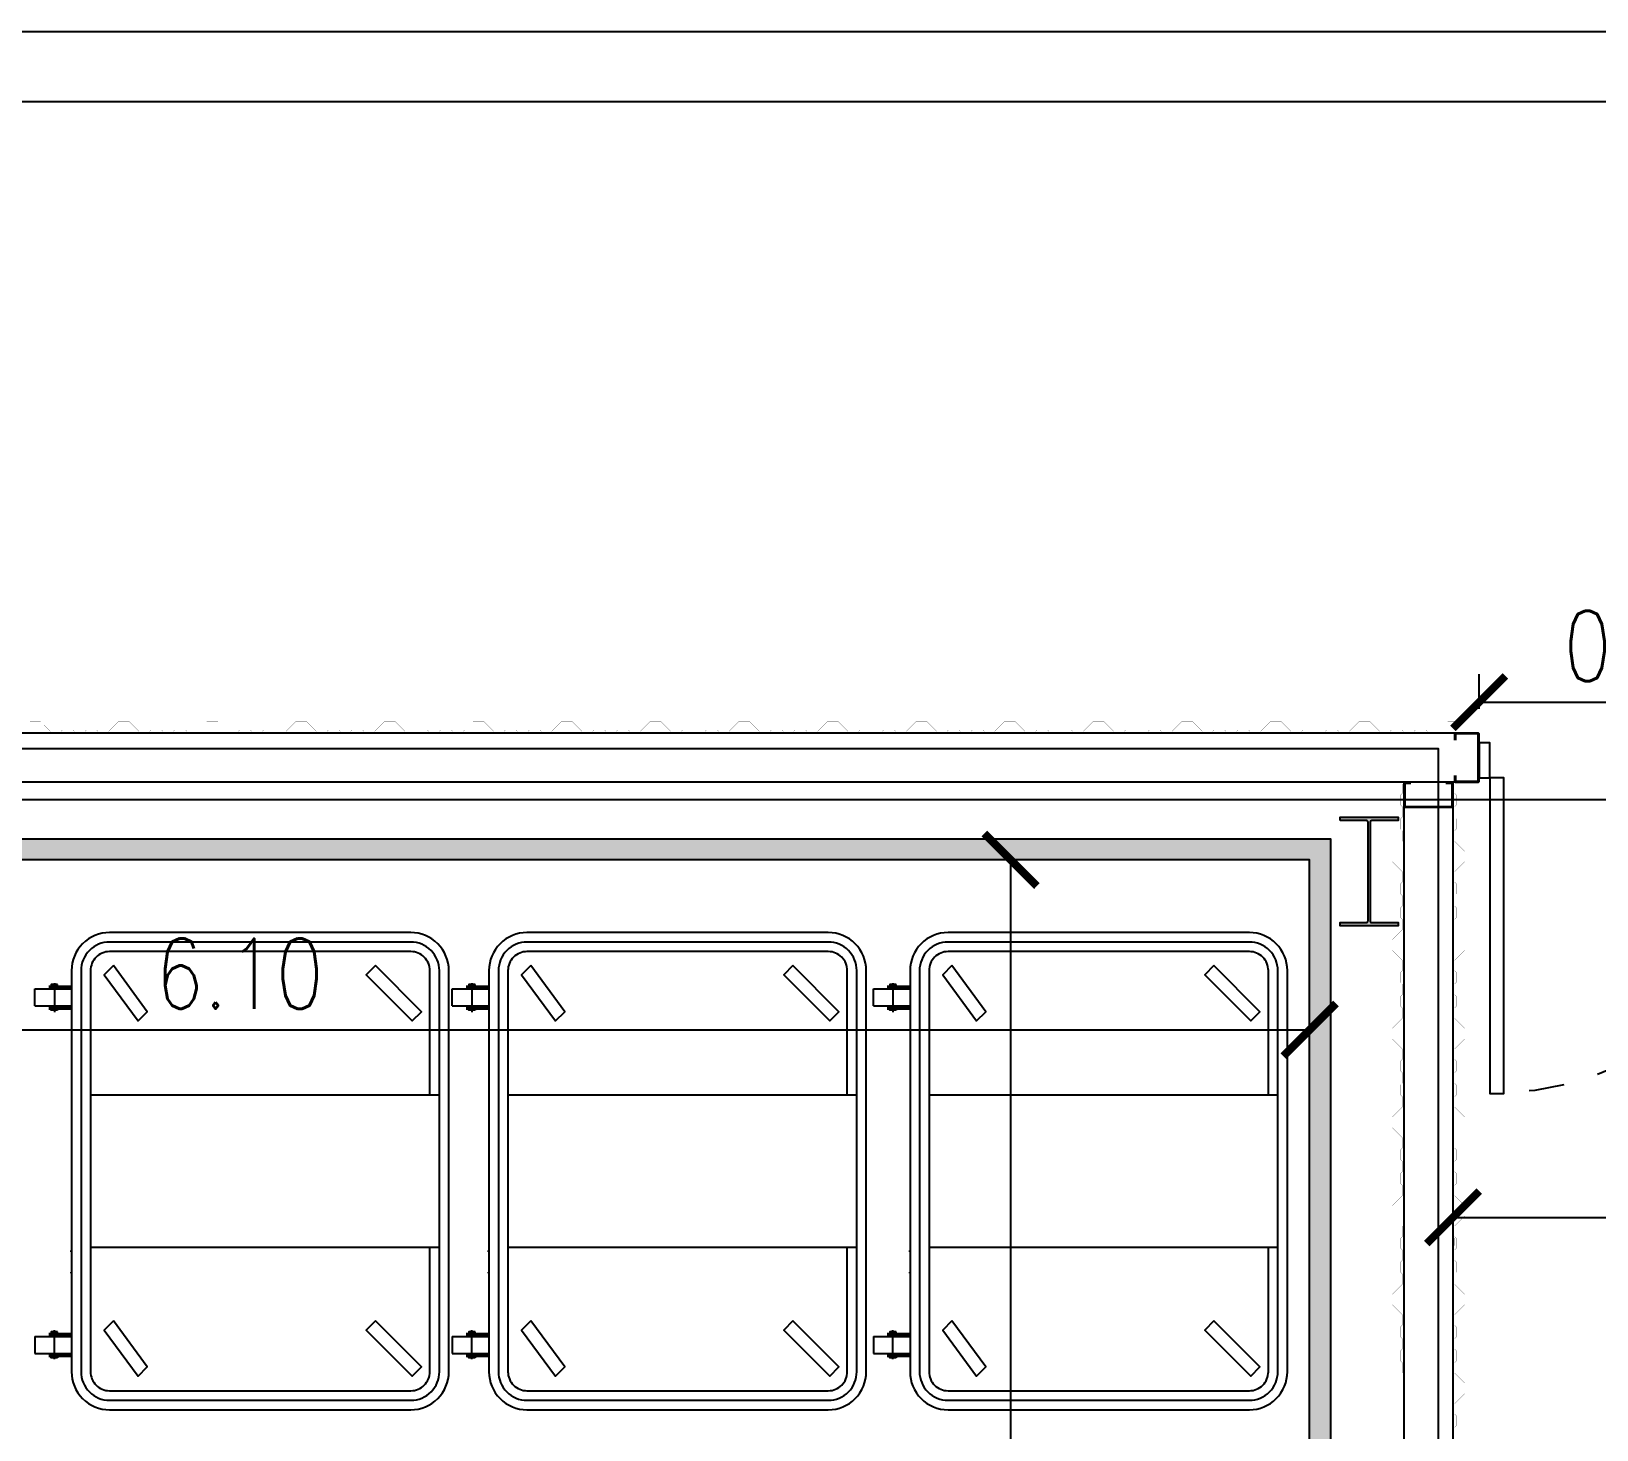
# Model space of a CAD drawing. Header units: millimetres. Extents: x -129 to 3172, y -143 to 919.
# Drawn here: x -30.337 to -25.873, y 39.792 to 43.778 of the extents above; entities that cross this region are included whole.
import ezdxf

# ---------------------------------------------------------------- set-up
doc = ezdxf.new("R2010")
doc.units = ezdxf.units.MM
doc.header["$LTSCALE"] = 0.1
doc.linetypes.add('DASHED2', pattern=[0.375, 0.25, -0.125])
doc.linetypes.add('HIDDEN', pattern=[9.525, 6.35, -3.175])
for name, color, linetype in [('A-CAMARA', 160, 'Continuous'), ('A-CHAPA TRAPEZOIDAL', 3, 'Continuous'), ('A-VISTAS', 251, 'Continuous'), ('C-METALICA', 8, 'Continuous'), ('E-GENERAL', 8, 'Continuous'), ('H-HATCH PANEL  6', 150, 'Continuous'), ('MET-COLUMNA METALICA', 3, 'Continuous'), ('MET-CORREAS DE CV', 1, 'Continuous'), ('MET-LANA VIDRIO', 8, 'Continuous'), ('RLV-CORDONES', 2, 'Continuous'), ('zA-COTAS', 1, 'Continuous')]:
    doc.layers.add(name, color=color, linetype=linetype)
doc.styles.add('ROMANS', font='ROMANS.SHX', dxfattribs={"width": 0.8, "height": 0.2})
doc.linetypes.add('REFERENCIAL CORTE TRANSVERSAL WM$0$BATTING', pattern='A,0.00254,-2.54,[134,ltypeshp.shx,S=2.54,R=0,X=-2.54,Y=0],-5.08,[134,ltypeshp.shx,S=2.54,R=180,X=2.54,Y=0],-2.54', length=10.16254)
doc.dimstyles.new('COTA 1-125', dxfattribs={"dimtxt": 0.2, "dimasz": 0.15, "dimexe": 0.08, "dimexo": 0.08, "dimgap": 0.06, "dimtad": 1, "dimzin": 0, "dimdsep": 46, "dimtxsty": 'ROMANS', "dimblk": 'ARCHTICK', "dimcen": 0, "dimclrd": 256, "dimclre": 8, "dimclrt": 3, "dimadec": 0, "dimazin": 0, "dimtfac": 1, "dimtofl": 0, "dimtmove": 0, "dimatfit": 3, "dimldrblk": 'ARCHTICK', "dimfxl": 1, "dimtolj": 1, "dimtzin": 0, "dimlwd": -1, "dimlwe": -1, "dimarcsym": 0})

# ---------------------------------------------------------------- blocks, each defined once
blk = doc.blocks.new('CMETP')
at = {"layer": 'MET-COLUMNA METALICA'}
blk.add_hatch(color=256, dxfattribs=at).paths.add_polyline_path([(-0.0825, 0), (-0.0825, 0.0097), (-0.0073, 0.0097, 0.414214), (-0.0029, 0.0141), (-0.0029, 0.2958, 0.414214), (-0.0073, 0.3002), (-0.0825, 0.3002), (-0.0825, 0.31), (0.0825, 0.31), (0.0825, 0.3002), (0.0073, 0.3002, 0.414214), (0.0029, 0.2958), (0.0029, 0.0141, 0.414214), (0.0073, 0.0097), (0.0825, 0.0097), (0.0825, 0)])
blk.add_lwpolyline([(0.0825, 0.3002), (0.0825, 0.31), (-0.0825, 0.31), (-0.0825, 0.3002), (-0.0073, 0.3002, -0.414214), (-0.0029, 0.2958), (-0.0029, 0.0141, -0.414214), (-0.0073, 0.0097), (-0.0825, 0.0097), (-0.0825, 0), (0.0825, 0), (0.0825, 0.0097), (0.0073, 0.0097, -0.414214), (0.0029, 0.0141), (0.0029, 0.2958, -0.414214), (0.0073, 0.3002)], format="xyb", close=True, dxfattribs=at)
blk = doc.blocks.new('A$C26E2783D')
at = {"layer": 'E-GENERAL'}
for p, q in [((-0.4643, 0.691), (-0.5126, 0.691)), ((-0.5126, 0.691), (-0.5126, 0.5864)), ((-0.4643, 0.691), (-0.4643, 0.5864)), ((0.4778, 0.691), (0.4778, 0.5864)), ((0.4778, 0.691), (0.5262, 0.691)), ((0.5262, 0.691), (0.5262, 0.5864)), ((-0.5293, 0.6352), (-0.4464, 0.6352)), ((-0.5207, 0.6513), (-0.5207, 0.5864)), ((-0.5175, 0.6513), (-0.5175, 0.5864)), ((-0.4562, 0.6352), (-0.4643, 0.6352)), ((-0.4594, 0.6513), (-0.4594, 0.5864)), ((-0.4562, 0.6513), (-0.4562, 0.5864)), ((0.5429, 0.6352), (0.4599, 0.6352)), ((0.4698, 0.6513), (0.4698, 0.5864)), ((0.4698, 0.6352), (0.4778, 0.6352)), ((0.473, 0.6513), (0.473, 0.5864)), ((0.531, 0.6513), (0.531, 0.5864)), ((0.5343, 0.6513), (0.5343, 0.5864)), ((-0.5207, 0.5873), (-0.5175, 0.5873)), ((-0.4594, 0.5873), (-0.4562, 0.5873)), ((0.2365, 0.5873), (0.2332, 0.5873)), ((0.2977, 0.5873), (0.2945, 0.5873)), ((0.473, 0.5873), (0.4698, 0.5873)), ((0.5343, 0.5873), (0.531, 0.5873)), ((-0.21, 0.5322), (0.2235, 0.5322))]:
    blk.add_line(p, q, dxfattribs=at)
for points in [[(-0.5252, 0.6261), (-0.5252, 0.6442), (-0.5207, 0.6442), (-0.5207, 0.6261)], [(-0.4517, 0.6261), (-0.4517, 0.6442), (-0.4562, 0.6442), (-0.4562, 0.6261)], [(0.4652, 0.6261), (0.4652, 0.6442), (0.4698, 0.6442), (0.4698, 0.6261)], [(0.5388, 0.6261), (0.5388, 0.6442), (0.5343, 0.6442), (0.5343, 0.6261)]]:
    blk.add_lwpolyline(points, close=True, dxfattribs=at)
blk.add_lwpolyline([(-0.5649, 0.5864), (0.5784, 0.5864, -0.414214), (0.6868, 0.478), (0.6868, -0.3813, -0.414214), (0.5784, -0.4897), (-0.5649, -0.4897, -0.414214), (-0.6732, -0.3813), (-0.6732, 0.478, -0.414214)], format="xyb", close=True, dxfattribs=at)
at = {"layer": 'E-GENERAL', "linetype": 'Continuous'}
for points in [[(-0.21, -0.4626), (-0.5649, -0.4626, -0.414214), (-0.6461, -0.3813), (-0.6461, 0.478, -0.414214), (-0.5649, 0.5593), (0.5784, 0.5593, -0.414214), (0.6597, 0.478), (0.6597, -0.3813, -0.414214), (0.5784, -0.4626), (0.2235, -0.4626)], [(-0.21, -0.4355), (-0.5649, -0.4355, -0.414214), (-0.619, -0.3813), (-0.619, 0.478, -0.414214), (-0.5649, 0.5322), (0.5784, 0.5322, -0.414214), (0.6326, 0.478), (0.6326, -0.3813, -0.414214), (0.5784, -0.4355), (0.2235, -0.4355)]]:
    blk.add_lwpolyline(points, format="xyb", dxfattribs=at)
for points in [[(-0.579, 0.4669), (-0.5527, 0.4932), (-0.4215, 0.3966), (-0.4478, 0.3704)], [(0.4337, 0.4669), (0.4599, 0.4932), (0.5912, 0.3966), (0.5649, 0.3704)], [(-0.579, -0.2804), (-0.5527, -0.2541), (-0.4215, -0.3854), (-0.4478, -0.4116)], [(0.4337, -0.2804), (0.4599, -0.2541), (0.5912, -0.3854), (0.5649, -0.4116)]]:
    blk.add_lwpolyline(points, close=True, dxfattribs=at)
at = {"layer": 'E-GENERAL'}
blk.add_lwpolyline([(0.2235, 0.5322), (0.2235, -0.4626), (-0.21, -0.4626), (-0.21, 0.5322)], dxfattribs=at)
blk = doc.blocks.new('_ARCHTICK')
at = {"color": 0, "linetype": 'ByBlock', "const_width": 0.15}
blk.add_lwpolyline([(-0.5, -0.5), (0.5, 0.5)], dxfattribs=at)
blk = doc.blocks.new('*D390')
at = {"layer": 'Defpoints', "color": 0, "transparency": 16777216}
for p in [(-26.6916, 40.932), (-32.794, 40.8844, -0.0166), (-26.6916, 40.8846, 0.0053)]:
    blk.add_point(p, dxfattribs=at)
at = {"layer": 'zA-COTAS', "color": 8, "linetype": 'HIDDEN', "transparency": 16777216}
for p, q in [((-32.794, 40.9644), (-32.794, 41.012)), ((-26.6916, 40.9646), (-26.6916, 41.012))]:
    blk.add_line(p, q, dxfattribs=at)
at = {"layer": 'zA-COTAS', "transparency": 16777216}
blk.add_line((-32.794, 40.932), (-26.6916, 40.932), dxfattribs=at)
at = {"layer": 'zA-COTAS', "transparency": 16777216, "xscale": 0.15, "yscale": 0.15, "zscale": 0.15, "rotation": 180}
blk.add_blockref('_ARCHTICK', (-32.794, 40.932), dxfattribs=at)
at = {"layer": 'zA-COTAS', "transparency": 16777216, "xscale": 0.15, "yscale": 0.15, "zscale": 0.15}
blk.add_blockref('_ARCHTICK', (-26.6916, 40.932), dxfattribs=at)
at = {"layer": 'zA-COTAS', "color": 3, "transparency": 16777216, "insert": (-29.7428, 41.092), "char_height": 0.2, "attachment_point": 5, "style": 'ROMANS'}
blk.add_mtext('\\A1;6.10', dxfattribs=at)
blk = doc.blocks.new('*D419')
at = {"layer": 'Defpoints', "color": 0, "transparency": 16777216}
for p in [(-27.5316, 41.4167, -0.01), (-27.5443, 37.4408), (-27.0972, 37.4408, 0.0042)]:
    blk.add_point(p, dxfattribs=at)
at = {"layer": 'zA-COTAS', "color": 8, "linetype": 'HIDDEN', "transparency": 16777216}
for p, q in [((-27.6116, 41.4167), (-27.6243, 41.4167)), ((-27.1772, 37.4408), (-27.6243, 37.4408))]:
    blk.add_line(p, q, dxfattribs=at)
at = {"layer": 'zA-COTAS', "transparency": 16777216}
blk.add_line((-27.5443, 41.4167), (-27.5443, 37.4408), dxfattribs=at)
at = {"layer": 'zA-COTAS', "transparency": 16777216, "xscale": 0.15, "yscale": 0.15, "zscale": 0.15}
for p, rotation in [((-27.5443, 41.4167), 90), ((-27.5443, 37.4408), 270)]:
    blk.add_blockref('_ARCHTICK', p, dxfattribs=dict(at, rotation=rotation))
at = {"layer": 'zA-COTAS', "color": 3, "transparency": 16777216, "insert": (-27.7043, 39.4287), "char_height": 0.2, "attachment_point": 5, "rotation": 90, "style": 'ROMANS'}
blk.add_mtext('\\A1;3.98', dxfattribs=at)
blk = doc.blocks.new('puerta 090')
at = {"layer": 'C-METALICA'}
for points in [[(506.5229, 1389.5823), (506.4229, 1389.5823), (506.4229, 1389.6123), (506.5229, 1389.6123)], [(506.5229, 1389.5823), (507.4229, 1389.5823), (507.4229, 1389.5423), (506.5229, 1389.5423)], [(506.5229, 1388.6523), (506.4229, 1388.6523), (506.4229, 1388.6823), (506.5229, 1388.6823)]]:
    blk.add_lwpolyline(points, close=True, dxfattribs=at)
at = {"layer": 'C-METALICA', "color": 8, "linetype": 'DASHED2'}
blk.add_arc((506.5229, 1389.5823), 0.9, 270, 357.4527, dxfattribs=at)
blk = doc.blocks.new('*D554')
at = {"layer": 'Defpoints', "color": 0, "transparency": 16777216}
for p in [(-25.2469, 41.866), (-26.2081, 41.7666, 0.0006), (-25.2469, 41.7667, 0.0006)]:
    blk.add_point(p, dxfattribs=at)
at = {"layer": 'zA-COTAS', "color": 8, "linetype": 'HIDDEN', "transparency": 16777216}
for p, q in [((-26.2081, 41.8466), (-26.2081, 41.946)), ((-25.2469, 41.8467), (-25.2469, 41.946))]:
    blk.add_line(p, q, dxfattribs=at)
at = {"layer": 'zA-COTAS', "transparency": 16777216}
blk.add_line((-26.2081, 41.866), (-25.2469, 41.866), dxfattribs=at)
at = {"layer": 'zA-COTAS', "transparency": 16777216, "xscale": 0.15, "yscale": 0.15, "zscale": 0.15, "rotation": 180}
blk.add_blockref('_ARCHTICK', (-26.2081, 41.866), dxfattribs=at)
at = {"layer": 'zA-COTAS', "transparency": 16777216, "xscale": 0.15, "yscale": 0.15, "zscale": 0.15}
blk.add_blockref('_ARCHTICK', (-25.2469, 41.866), dxfattribs=at)
at = {"layer": 'zA-COTAS', "color": 3, "transparency": 16777216, "insert": (-25.7275, 42.026), "char_height": 0.2, "attachment_point": 5, "style": 'ROMANS'}
blk.add_mtext('\\A1;0.96', dxfattribs=at)
blk = doc.blocks.new('*D555')
at = {"layer": 'Defpoints', "color": 0, "transparency": 16777216}
for p in [(-26.2826, 40.4183), (-24.7429, 40.4183, 0.0012), (-24.7429, 40.3975)]:
    blk.add_point(p, dxfattribs=at)
at = {"layer": 'zA-COTAS', "transparency": 16777216}
blk.add_line((-26.2826, 40.3975), (-24.7429, 40.3975), dxfattribs=at)
at = {"layer": 'zA-COTAS', "color": 8, "linetype": 'HIDDEN', "transparency": 16777216}
for p, q in [((-26.2826, 40.3383), (-26.2826, 40.3175)), ((-24.7429, 40.3383), (-24.7429, 40.3175))]:
    blk.add_line(p, q, dxfattribs=at)
at = {"layer": 'zA-COTAS', "transparency": 16777216, "xscale": 0.15, "yscale": 0.15, "zscale": 0.15, "rotation": 180}
blk.add_blockref('_ARCHTICK', (-26.2826, 40.3975), dxfattribs=at)
at = {"layer": 'zA-COTAS', "transparency": 16777216, "xscale": 0.15, "yscale": 0.15, "zscale": 0.15}
blk.add_blockref('_ARCHTICK', (-24.7429, 40.3975), dxfattribs=at)
at = {"layer": 'zA-COTAS', "color": 3, "transparency": 16777216, "insert": (-25.5127, 40.5575), "char_height": 0.2, "attachment_point": 5, "style": 'ROMANS'}
blk.add_mtext('\\A1;1.54', dxfattribs=at)

msp = doc.modelspace()

# ---------------------------------------------------------------- hatches: boundary and pattern name
at = {"layer": 'H-HATCH PANEL  6'}
h = msp.add_hatch(color=256, dxfattribs=at)
h.paths.add_polyline_path([(-31.4958, 37.3805), (-32.8538, 37.3805), (-32.8538, 41.4767), (-26.6316, 41.4767), (-26.6316, 39.5884), (-26.4226, 39.5884), (-26.4226, 39.5284), (-26.6916, 39.5284), (-26.6916, 41.4167), (-32.7941, 41.4167), (-32.7935, 37.4406), (-31.4958, 37.4406)])
h.paths.add_polyline_path([(-26.4226, 37.9123), (-26.6316, 37.9123), (-26.6316, 37.3805), (-29.9397, 37.3805), (-29.9397, 37.4408), (-26.6916, 37.4408), (-26.6916, 37.9723), (-26.4226, 37.9723)], flags=17)

# ---------------------------------------------------------------- linework, layer by layer
at = {"layer": 'A-CAMARA', "ltscale": 5}
msp.add_lwpolyline([(-31.4958, 37.3805), (-32.8538, 37.3805), (-32.8538, 41.4767), (-26.6316, 41.4767), (-26.6316, 39.5884), (-26.4226, 39.5884), (-26.4226, 39.5284), (-26.6916, 39.5284), (-26.6916, 41.4167), (-32.7941, 41.4167), (-32.7935, 37.4406), (-31.4958, 37.4406), (-31.4958, 37.3805)], dxfattribs=at)
at = {"layer": 'A-CHAPA TRAPEZOIDAL'}
for points in [[(-29.8631, 41.7828, 0.0006, 0.0006, 0), (-29.8931, 41.7828, 0.0006, 0.0006, 0), (-29.8971, 41.7868, 0.0006, 0.0006, 0), (-29.9277, 41.7868, 0.0006, 0.0006, 0), (-29.9317, 41.7828, 0.0006, 0.0006, 0), (-29.9617, 41.7828, 0.0006, 0.0006, 0), (-29.9657, 41.7868, 0.0006, 0.0006, 0), (-29.9957, 41.7868, 0.0006, 0.0006, 0), (-29.9997, 41.7828, 0.0006, 0.0006, 0), (-30.0297, 41.7828, 0.0006, 0.0006, 0), (-30.058, 41.8111, 0.0006, 0.0006, 0), (-30.088, 41.8111, 0.0006, 0.0006, 0), (-30.1163, 41.7828, 0.0006, 0.0006, 0), (-30.1463, 41.7828, 0.0006, 0.0006, 0), (-30.1503, 41.7868, 0.0006, 0.0006, 0), (-30.1803, 41.7868, 0.0006, 0.0006, 0), (-30.1843, 41.7828, 0.0006, 0.0006, 0), (-30.2143, 41.7828, 0.0006, 0.0006, 0), (-30.2183, 41.7868, 0.0006, 0.0006, 0), (-30.2483, 41.7868, 0.0006, 0.0006, 0), (-30.2523, 41.7828, 0.0006, 0.0006, 0), (-30.2823, 41.7828, 0.0006, 0.0006, 0), (-30.3105, 41.8111, 0.0006, 0.0006, 0), (-30.3405, 41.8111, 0.0006, 0.0006, 0)], [(-28.3471, 41.7828, 0.0006, 0.0006, 0), (-28.3771, 41.7828, 0.0006, 0.0006, 0), (-28.3811, 41.7868, 0.0006, 0.0006, 0), (-28.4117, 41.7868, 0.0006, 0.0006, 0), (-28.4157, 41.7828, 0.0006, 0.0006, 0), (-28.4457, 41.7828, 0.0006, 0.0006, 0), (-28.4497, 41.7868, 0.0006, 0.0006, 0), (-28.4797, 41.7868, 0.0006, 0.0006, 0), (-28.4837, 41.7828, 0.0006, 0.0006, 0), (-28.5137, 41.7828, 0.0006, 0.0006, 0), (-28.542, 41.8111, 0.0006, 0.0006, 0), (-28.572, 41.8111, 0.0006, 0.0006, 0), (-28.6003, 41.7828, 0.0006, 0.0006, 0), (-28.6303, 41.7828, 0.0006, 0.0006, 0), (-28.6343, 41.7868, 0.0006, 0.0006, 0), (-28.6643, 41.7868, 0.0006, 0.0006, 0), (-28.6683, 41.7828, 0.0006, 0.0006, 0), (-28.6983, 41.7828, 0.0006, 0.0006, 0), (-28.7023, 41.7868, 0.0006, 0.0006, 0), (-28.7323, 41.7868, 0.0006, 0.0006, 0), (-28.7363, 41.7828, 0.0006, 0.0006, 0), (-28.7663, 41.7828, 0.0006, 0.0006, 0), (-28.7946, 41.8111, 0.0006, 0.0006, 0), (-28.8246, 41.8111, 0.0006, 0.0006, 0), (-28.8528, 41.7828, 0.0006, 0.0006, 0), (-28.8828, 41.7828, 0.0006, 0.0006, 0), (-28.8868, 41.7868, 0.0006, 0.0006, 0), (-28.9168, 41.7868, 0.0006, 0.0006, 0), (-28.9208, 41.7828, 0.0006, 0.0006, 0), (-28.9508, 41.7828, 0.0006, 0.0006, 0), (-28.9548, 41.7868, 0.0006, 0.0006, 0), (-28.9848, 41.7868, 0.0006, 0.0006, 0), (-28.9888, 41.7828, 0.0006, 0.0006, 0), (-29.0188, 41.7828, 0.0006, 0.0006, 0), (-29.0471, 41.8111, 0.0006, 0.0006, 0), (-29.0771, 41.8111, 0.0006, 0.0006, 0), (-29.1054, 41.7828, 0.0006, 0.0006, 0), (-29.1354, 41.7828, 0.0006, 0.0006, 0), (-29.1394, 41.7868, 0.0006, 0.0006, 0), (-29.1694, 41.7868, 0.0006, 0.0006, 0), (-29.1734, 41.7828, 0.0006, 0.0006, 0), (-29.2034, 41.7828, 0.0006, 0.0006, 0), (-29.2074, 41.7868, 0.0006, 0.0006, 0), (-29.2374, 41.7868, 0.0006, 0.0006, 0), (-29.2414, 41.7828, 0.0006, 0.0006, 0), (-29.2714, 41.7828, 0.0006, 0.0006, 0), (-29.2997, 41.8111, 0.0006, 0.0006, 0), (-29.3297, 41.8111, 0.0006, 0.0006, 0), (-29.358, 41.7828, 0.0006, 0.0006, 0), (-29.388, 41.7828, 0.0006, 0.0006, 0), (-29.392, 41.7868, 0.0006, 0.0006, 0), (-29.422, 41.7868, 0.0006, 0.0006, 0), (-29.426, 41.7828, 0.0006, 0.0006, 0), (-29.456, 41.7828, 0.0006, 0.0006, 0), (-29.46, 41.7868, 0.0006, 0.0006, 0), (-29.49, 41.7868, 0.0006, 0.0006, 0), (-29.494, 41.7828, 0.0006, 0.0006, 0), (-29.524, 41.7828, 0.0006, 0.0006, 0), (-29.5523, 41.8111, 0.0006, 0.0006, 0), (-29.5823, 41.8111, 0.0006, 0.0006, 0), (-29.6105, 41.7828, 0.0006, 0.0006, 0), (-29.6405, 41.7828, 0.0006, 0.0006, 0), (-29.6445, 41.7868, 0.0006, 0.0006, 0), (-29.6745, 41.7868, 0.0006, 0.0006, 0), (-29.6785, 41.7828, 0.0006, 0.0006, 0), (-29.7085, 41.7828, 0.0006, 0.0006, 0), (-29.7125, 41.7868, 0.0006, 0.0006, 0), (-29.7425, 41.7868, 0.0006, 0.0006, 0), (-29.7465, 41.7828, 0.0006, 0.0006, 0), (-29.7765, 41.7828, 0.0006, 0.0006, 0), (-29.8048, 41.8111, 0.0006, 0.0006, 0), (-29.8348, 41.8111, 0.0006, 0.0006, 0), (-29.8631, 41.7828, 0, 0, 0)], [(-26.8312, 41.7828, 0.0006, 0.0006, 0), (-26.8612, 41.7828, 0.0006, 0.0006, 0), (-26.8652, 41.7868, 0.0006, 0.0006, 0), (-26.8957, 41.7868, 0.0006, 0.0006, 0), (-26.8997, 41.7828, 0.0006, 0.0006, 0), (-26.9297, 41.7828, 0.0006, 0.0006, 0), (-26.9337, 41.7868, 0.0006, 0.0006, 0), (-26.9637, 41.7868, 0.0006, 0.0006, 0), (-26.9677, 41.7828, 0.0006, 0.0006, 0), (-26.9977, 41.7828, 0.0006, 0.0006, 0), (-27.026, 41.8111, 0.0006, 0.0006, 0), (-27.056, 41.8111, 0.0006, 0.0006, 0), (-27.0843, 41.7828, 0.0006, 0.0006, 0), (-27.1143, 41.7828, 0.0006, 0.0006, 0), (-27.1183, 41.7868, 0.0006, 0.0006, 0), (-27.1483, 41.7868, 0.0006, 0.0006, 0), (-27.1523, 41.7828, 0.0006, 0.0006, 0), (-27.1823, 41.7828, 0.0006, 0.0006, 0), (-27.1863, 41.7868, 0.0006, 0.0006, 0), (-27.2163, 41.7868, 0.0006, 0.0006, 0), (-27.2203, 41.7828, 0.0006, 0.0006, 0), (-27.2503, 41.7828, 0.0006, 0.0006, 0), (-27.2786, 41.8111, 0.0006, 0.0006, 0), (-27.3086, 41.8111, 0.0006, 0.0006, 0), (-27.3369, 41.7828, 0.0006, 0.0006, 0), (-27.3669, 41.7828, 0.0006, 0.0006, 0), (-27.3709, 41.7868, 0.0006, 0.0006, 0), (-27.4009, 41.7868, 0.0006, 0.0006, 0), (-27.4049, 41.7828, 0.0006, 0.0006, 0), (-27.4349, 41.7828, 0.0006, 0.0006, 0), (-27.4389, 41.7868, 0.0006, 0.0006, 0), (-27.4689, 41.7868, 0.0006, 0.0006, 0), (-27.4729, 41.7828, 0.0006, 0.0006, 0), (-27.5029, 41.7828, 0.0006, 0.0006, 0), (-27.5311, 41.8111, 0.0006, 0.0006, 0), (-27.5611, 41.8111, 0.0006, 0.0006, 0), (-27.5894, 41.7828, 0.0006, 0.0006, 0), (-27.6194, 41.7828, 0.0006, 0.0006, 0), (-27.6234, 41.7868, 0.0006, 0.0006, 0), (-27.6534, 41.7868, 0.0006, 0.0006, 0), (-27.6574, 41.7828, 0.0006, 0.0006, 0), (-27.6874, 41.7828, 0.0006, 0.0006, 0), (-27.6914, 41.7868, 0.0006, 0.0006, 0), (-27.7214, 41.7868, 0.0006, 0.0006, 0), (-27.7254, 41.7828, 0.0006, 0.0006, 0), (-27.7554, 41.7828, 0.0006, 0.0006, 0), (-27.7837, 41.8111, 0.0006, 0.0006, 0), (-27.8137, 41.8111, 0.0006, 0.0006, 0), (-27.842, 41.7828, 0.0006, 0.0006, 0), (-27.872, 41.7828, 0.0006, 0.0006, 0), (-27.876, 41.7868, 0.0006, 0.0006, 0), (-27.906, 41.7868, 0.0006, 0.0006, 0), (-27.91, 41.7828, 0.0006, 0.0006, 0), (-27.94, 41.7828, 0.0006, 0.0006, 0), (-27.944, 41.7868, 0.0006, 0.0006, 0), (-27.974, 41.7868, 0.0006, 0.0006, 0), (-27.978, 41.7828, 0.0006, 0.0006, 0), (-28.008, 41.7828, 0.0006, 0.0006, 0), (-28.0363, 41.8111, 0.0006, 0.0006, 0), (-28.0663, 41.8111, 0.0006, 0.0006, 0), (-28.0946, 41.7828, 0.0006, 0.0006, 0), (-28.1246, 41.7828, 0.0006, 0.0006, 0), (-28.1286, 41.7868, 0.0006, 0.0006, 0), (-28.1586, 41.7868, 0.0006, 0.0006, 0), (-28.1626, 41.7828, 0.0006, 0.0006, 0), (-28.1926, 41.7828, 0.0006, 0.0006, 0), (-28.1966, 41.7868, 0.0006, 0.0006, 0), (-28.2266, 41.7868, 0.0006, 0.0006, 0), (-28.2306, 41.7828, 0.0006, 0.0006, 0), (-28.2606, 41.7828, 0.0006, 0.0006, 0), (-28.2888, 41.8111, 0.0006, 0.0006, 0), (-28.3188, 41.8111, 0.0006, 0.0006, 0), (-28.3471, 41.7828, 0, 0, 0)], [(-26.224, 41.7828, 0.0006, 0.0006, 0), (-26.2394, 41.7828, 0.0006, 0.0006, 0), (-26.2677, 41.8111, 0.0006, 0.0006, 0), (-26.2977, 41.8111, 0.0006, 0.0006, 0), (-26.326, 41.7828, 0.0006, 0.0006, 0), (-26.356, 41.7828, 0.0006, 0.0006, 0), (-26.36, 41.7868, 0.0006, 0.0006, 0), (-26.39, 41.7868, 0.0006, 0.0006, 0), (-26.394, 41.7828, 0.0006, 0.0006, 0), (-26.424, 41.7828, 0.0006, 0.0006, 0), (-26.428, 41.7868, 0.0006, 0.0006, 0), (-26.458, 41.7868, 0.0006, 0.0006, 0), (-26.462, 41.7828, 0.0006, 0.0006, 0), (-26.492, 41.7828, 0.0006, 0.0006, 0), (-26.5203, 41.8111, 0.0006, 0.0006, 0), (-26.5503, 41.8111, 0.0006, 0.0006, 0), (-26.5786, 41.7828, 0.0006, 0.0006, 0), (-26.6086, 41.7828, 0.0006, 0.0006, 0), (-26.6126, 41.7868, 0.0006, 0.0006, 0), (-26.6426, 41.7868, 0.0006, 0.0006, 0), (-26.6466, 41.7828, 0.0006, 0.0006, 0), (-26.6766, 41.7828, 0.0006, 0.0006, 0), (-26.6806, 41.7868, 0.0006, 0.0006, 0), (-26.7106, 41.7868, 0.0006, 0.0006, 0), (-26.7146, 41.7828, 0.0006, 0.0006, 0), (-26.7446, 41.7828, 0.0006, 0.0006, 0), (-26.7729, 41.8111, 0.0006, 0.0006, 0), (-26.8029, 41.8111, 0.0006, 0.0006, 0), (-26.8312, 41.7828, 0, 0, 0)]]:
    msp.add_lwpolyline(points, format="xyseb", dxfattribs=at)
at = {"layer": 'A-CHAPA TRAPEZOIDAL', "const_width": 0.0006}
msp.add_lwpolyline([(-26.224, 41.7828), (-26.2394, 41.7828), (-26.2426, 41.786)], dxfattribs=at)
at = {"layer": 'A-CHAPA TRAPEZOIDAL', "const_width": 0.0006, "elevation": -0.0006}
for points in [[(-26.4274, 41.4695), (-26.4274, 41.4995), (-26.4314, 41.5035), (-26.4314, 41.5341), (-26.4274, 41.5381), (-26.4274, 41.5681), (-26.4314, 41.5721), (-26.4314, 41.6021), (-26.4274, 41.6061), (-26.4274, 41.6323)], [(-26.2778, 41.4695), (-26.2778, 41.4995), (-26.2738, 41.5035), (-26.2738, 41.5341), (-26.2778, 41.5381), (-26.2778, 41.5681), (-26.2738, 41.5721), (-26.2738, 41.6021), (-26.2778, 41.6061), (-26.2778, 41.6323)]]:
    msp.add_lwpolyline(points, dxfattribs=at)
at = {"layer": 'A-CHAPA TRAPEZOIDAL', "elevation": -0.0006}
for points in [[(-26.4274, 39.9536, 0.0006, 0.0006, 0), (-26.4274, 39.9836, 0.0006, 0.0006, 0), (-26.4314, 39.9876, 0.0006, 0.0006, 0), (-26.4314, 40.0181, 0.0006, 0.0006, 0), (-26.4274, 40.0221, 0.0006, 0.0006, 0), (-26.4274, 40.0521, 0.0006, 0.0006, 0), (-26.4314, 40.0561, 0.0006, 0.0006, 0), (-26.4314, 40.0861, 0.0006, 0.0006, 0), (-26.4274, 40.0901, 0.0006, 0.0006, 0), (-26.4274, 40.1201, 0.0006, 0.0006, 0), (-26.4557, 40.1484, 0.0006, 0.0006, 0), (-26.4557, 40.1784, 0.0006, 0.0006, 0), (-26.4274, 40.2067, 0.0006, 0.0006, 0), (-26.4274, 40.2367, 0.0006, 0.0006, 0), (-26.4314, 40.2407, 0.0006, 0.0006, 0), (-26.4314, 40.2707, 0.0006, 0.0006, 0), (-26.4274, 40.2747, 0.0006, 0.0006, 0), (-26.4274, 40.3047, 0.0006, 0.0006, 0), (-26.4314, 40.3087, 0.0006, 0.0006, 0), (-26.4314, 40.3387, 0.0006, 0.0006, 0), (-26.4274, 40.3427, 0.0006, 0.0006, 0), (-26.4274, 40.3727, 0.0006, 0.0006, 0), (-26.4557, 40.401, 0.0006, 0.0006, 0), (-26.4557, 40.431, 0.0006, 0.0006, 0), (-26.4274, 40.4593, 0.0006, 0.0006, 0), (-26.4274, 40.4893, 0.0006, 0.0006, 0), (-26.4314, 40.4933, 0.0006, 0.0006, 0), (-26.4314, 40.5233, 0.0006, 0.0006, 0), (-26.4274, 40.5273, 0.0006, 0.0006, 0), (-26.4274, 40.5573, 0.0006, 0.0006, 0), (-26.4314, 40.5613, 0.0006, 0.0006, 0), (-26.4314, 40.5913, 0.0006, 0.0006, 0), (-26.4274, 40.5953, 0.0006, 0.0006, 0), (-26.4274, 40.6253, 0.0006, 0.0006, 0), (-26.4557, 40.6536, 0.0006, 0.0006, 0), (-26.4557, 40.6836, 0.0006, 0.0006, 0), (-26.4274, 40.7118, 0.0006, 0.0006, 0), (-26.4274, 40.7418, 0.0006, 0.0006, 0), (-26.4314, 40.7458, 0.0006, 0.0006, 0), (-26.4314, 40.7758, 0.0006, 0.0006, 0), (-26.4274, 40.7798, 0.0006, 0.0006, 0), (-26.4274, 40.8098, 0.0006, 0.0006, 0), (-26.4314, 40.8138, 0.0006, 0.0006, 0), (-26.4314, 40.8438, 0.0006, 0.0006, 0), (-26.4274, 40.8478, 0.0006, 0.0006, 0), (-26.4274, 40.8778, 0.0006, 0.0006, 0), (-26.4557, 40.9061, 0.0006, 0.0006, 0), (-26.4557, 40.9361, 0.0006, 0.0006, 0), (-26.4274, 40.9644, 0.0006, 0.0006, 0), (-26.4274, 40.9944, 0.0006, 0.0006, 0), (-26.4314, 40.9984, 0.0006, 0.0006, 0), (-26.4314, 41.0284, 0.0006, 0.0006, 0), (-26.4274, 41.0324, 0.0006, 0.0006, 0), (-26.4274, 41.0624, 0.0006, 0.0006, 0), (-26.4314, 41.0664, 0.0006, 0.0006, 0), (-26.4314, 41.0964, 0.0006, 0.0006, 0), (-26.4274, 41.1004, 0.0006, 0.0006, 0), (-26.4274, 41.1304, 0.0006, 0.0006, 0), (-26.4557, 41.1587, 0.0006, 0.0006, 0), (-26.4557, 41.1887, 0.0006, 0.0006, 0), (-26.4274, 41.217, 0.0006, 0.0006, 0), (-26.4274, 41.247, 0.0006, 0.0006, 0), (-26.4314, 41.251, 0.0006, 0.0006, 0), (-26.4314, 41.281, 0.0006, 0.0006, 0), (-26.4274, 41.285, 0.0006, 0.0006, 0), (-26.4274, 41.315, 0.0006, 0.0006, 0), (-26.4314, 41.319, 0.0006, 0.0006, 0), (-26.4314, 41.349, 0.0006, 0.0006, 0), (-26.4274, 41.353, 0.0006, 0.0006, 0), (-26.4274, 41.383, 0.0006, 0.0006, 0), (-26.4557, 41.4113, 0.0006, 0.0006, 0), (-26.4557, 41.4413, 0.0006, 0.0006, 0), (-26.4274, 41.4695, 0, 0, 0)], [(-26.2778, 39.9536, 0.0006, 0.0006, 0), (-26.2778, 39.9836, 0.0006, 0.0006, 0), (-26.2738, 39.9876, 0.0006, 0.0006, 0), (-26.2738, 40.0181, 0.0006, 0.0006, 0), (-26.2778, 40.0221, 0.0006, 0.0006, 0), (-26.2778, 40.0521, 0.0006, 0.0006, 0), (-26.2738, 40.0561, 0.0006, 0.0006, 0), (-26.2738, 40.0861, 0.0006, 0.0006, 0), (-26.2778, 40.0901, 0.0006, 0.0006, 0), (-26.2778, 40.1201, 0.0006, 0.0006, 0), (-26.2495, 40.1484, 0.0006, 0.0006, 0), (-26.2495, 40.1784, 0.0006, 0.0006, 0), (-26.2778, 40.2067, 0.0006, 0.0006, 0), (-26.2778, 40.2367, 0.0006, 0.0006, 0), (-26.2738, 40.2407, 0.0006, 0.0006, 0), (-26.2738, 40.2707, 0.0006, 0.0006, 0), (-26.2778, 40.2747, 0.0006, 0.0006, 0), (-26.2778, 40.3047, 0.0006, 0.0006, 0), (-26.2738, 40.3087, 0.0006, 0.0006, 0), (-26.2738, 40.3387, 0.0006, 0.0006, 0), (-26.2778, 40.3427, 0.0006, 0.0006, 0), (-26.2778, 40.3727, 0.0006, 0.0006, 0), (-26.2495, 40.401, 0.0006, 0.0006, 0), (-26.2495, 40.431, 0.0006, 0.0006, 0), (-26.2778, 40.4593, 0.0006, 0.0006, 0), (-26.2778, 40.4893, 0.0006, 0.0006, 0), (-26.2738, 40.4933, 0.0006, 0.0006, 0), (-26.2738, 40.5233, 0.0006, 0.0006, 0), (-26.2778, 40.5273, 0.0006, 0.0006, 0), (-26.2778, 40.5573, 0.0006, 0.0006, 0), (-26.2738, 40.5613, 0.0006, 0.0006, 0), (-26.2738, 40.5913, 0.0006, 0.0006, 0), (-26.2778, 40.5953, 0.0006, 0.0006, 0), (-26.2778, 40.6253, 0.0006, 0.0006, 0), (-26.2495, 40.6536, 0.0006, 0.0006, 0), (-26.2495, 40.6836, 0.0006, 0.0006, 0), (-26.2778, 40.7118, 0.0006, 0.0006, 0), (-26.2778, 40.7418, 0.0006, 0.0006, 0), (-26.2738, 40.7458, 0.0006, 0.0006, 0), (-26.2738, 40.7758, 0.0006, 0.0006, 0), (-26.2778, 40.7798, 0.0006, 0.0006, 0), (-26.2778, 40.8098, 0.0006, 0.0006, 0), (-26.2738, 40.8138, 0.0006, 0.0006, 0), (-26.2738, 40.8438, 0.0006, 0.0006, 0), (-26.2778, 40.8478, 0.0006, 0.0006, 0), (-26.2778, 40.8778, 0.0006, 0.0006, 0), (-26.2495, 40.9061, 0.0006, 0.0006, 0), (-26.2495, 40.9361, 0.0006, 0.0006, 0), (-26.2778, 40.9644, 0.0006, 0.0006, 0), (-26.2778, 40.9944, 0.0006, 0.0006, 0), (-26.2738, 40.9984, 0.0006, 0.0006, 0), (-26.2738, 41.0284, 0.0006, 0.0006, 0), (-26.2778, 41.0324, 0.0006, 0.0006, 0), (-26.2778, 41.0624, 0.0006, 0.0006, 0), (-26.2738, 41.0664, 0.0006, 0.0006, 0), (-26.2738, 41.0964, 0.0006, 0.0006, 0), (-26.2778, 41.1004, 0.0006, 0.0006, 0), (-26.2778, 41.1304, 0.0006, 0.0006, 0), (-26.2495, 41.1587, 0.0006, 0.0006, 0), (-26.2495, 41.1887, 0.0006, 0.0006, 0), (-26.2778, 41.217, 0.0006, 0.0006, 0), (-26.2778, 41.247, 0.0006, 0.0006, 0), (-26.2738, 41.251, 0.0006, 0.0006, 0), (-26.2738, 41.281, 0.0006, 0.0006, 0), (-26.2778, 41.285, 0.0006, 0.0006, 0), (-26.2778, 41.315, 0.0006, 0.0006, 0), (-26.2738, 41.319, 0.0006, 0.0006, 0), (-26.2738, 41.349, 0.0006, 0.0006, 0), (-26.2778, 41.353, 0.0006, 0.0006, 0), (-26.2778, 41.383, 0.0006, 0.0006, 0), (-26.2495, 41.4113, 0.0006, 0.0006, 0), (-26.2495, 41.4413, 0.0006, 0.0006, 0), (-26.2778, 41.4695, 0, 0, 0)], [(-26.2738, 39.5647, 0.0006, 0.0006, 0), (-26.2738, 39.5804, 0.0006, 0.0006, 0), (-26.2778, 39.5844, 0.0006, 0.0006, 0), (-26.2778, 39.6144, 0.0006, 0.0006, 0), (-26.2495, 39.6427, 0.0006, 0.0006, 0), (-26.2495, 39.6727, 0.0006, 0.0006, 0), (-26.2778, 39.701, 0.0006, 0.0006, 0), (-26.2778, 39.731, 0.0006, 0.0006, 0), (-26.2738, 39.735, 0.0006, 0.0006, 0), (-26.2738, 39.765, 0.0006, 0.0006, 0), (-26.2778, 39.769, 0.0006, 0.0006, 0), (-26.2778, 39.799, 0.0006, 0.0006, 0), (-26.2738, 39.803, 0.0006, 0.0006, 0), (-26.2738, 39.833, 0.0006, 0.0006, 0), (-26.2778, 39.837, 0.0006, 0.0006, 0), (-26.2778, 39.867, 0.0006, 0.0006, 0), (-26.2495, 39.8953, 0.0006, 0.0006, 0), (-26.2495, 39.9253, 0.0006, 0.0006, 0), (-26.2778, 39.9536, 0, 0, 0)]]:
    msp.add_lwpolyline(points, format="xyseb", dxfattribs=at)
at = {"layer": 'A-VISTAS'}
msp.add_line((-20.9886, 41.588), (-41.5288, 41.5881), dxfattribs=at)
at = {"layer": 'MET-COLUMNA METALICA', "elevation": 0.0006}
for points in [[(-26.2781, 41.6573), (-26.2781, 41.641, 0.414214), (-26.2751, 41.638), (-26.2111, 41.638, 0.414214), (-26.2081, 41.641), (-26.2081, 41.775, 0.414214), (-26.2111, 41.778), (-26.2751, 41.778, 0.414214), (-26.2781, 41.775), (-26.2781, 41.7578)], [(-26.2756, 41.6573), (-26.2756, 41.641, 0.414214), (-26.2751, 41.6405), (-26.2111, 41.6405, 0.414214), (-26.2106, 41.641), (-26.2106, 41.775, 0.414214), (-26.2111, 41.7755), (-26.2751, 41.7755, 0.414214), (-26.2756, 41.775), (-26.2756, 41.7578)]]:
    msp.add_lwpolyline(points, format="xyb", dxfattribs=at)
at = {"layer": 'MET-COLUMNA METALICA'}
for points in [[(-26.4033, 41.6363), (-26.4196, 41.6363, 0.414214), (-26.4226, 41.6333), (-26.4226, 41.5693, 0.414214), (-26.4196, 41.5663), (-26.2856, 41.5663, 0.414214), (-26.2826, 41.5693), (-26.2826, 41.6333, 0.414214), (-26.2856, 41.6363), (-26.3028, 41.6363)], [(-26.4033, 41.6338), (-26.4196, 41.6338, 0.414214), (-26.4201, 41.6333), (-26.4201, 41.5693, 0.414214), (-26.4196, 41.5688), (-26.2856, 41.5688, 0.414214), (-26.2851, 41.5693), (-26.2851, 41.6333, 0.414214), (-26.2856, 41.6338), (-26.3028, 41.6338)]]:
    msp.add_lwpolyline(points, format="xyb", dxfattribs=at)
at = {"layer": 'MET-CORREAS DE CV'}
for p, q in [((-26.224, 41.778), (-41.5288, 41.778)), ((-26.224, 41.638), (-41.5293, 41.638))]:
    msp.add_line(p, q, dxfattribs=at)
msp.add_lwpolyline([(-26.2826, 39.5284), (-26.2826, 41.638), (-26.4226, 41.638), (-26.4226, 39.5284)], close=True, dxfattribs=at)
at = {"layer": 'MET-LANA VIDRIO', "linetype": 'REFERENCIAL CORTE TRANSVERSAL WM$0$BATTING', "ltscale": 0.025}
msp.add_lwpolyline([(-41.4432, 41.7338), (-26.3251, 41.7338), (-26.3251, 39.5297)], dxfattribs=at)
at = {"layer": 'RLV-CORDONES', "elevation": 0.0004}
msp.add_lwpolyline([(-55.6249, 43.778), (-14.3976, 43.778)], dxfattribs=at)
at = {"layer": 'RLV-CORDONES', "color": 253, "elevation": 0.0004}
msp.add_lwpolyline([(-55.6249, 43.578), (-13.7467, 43.578)], dxfattribs=at)

# ---------------------------------------------------------------- block references
at = {"xscale": -1, "rotation": 90}
msp.add_blockref('puerta 090', (1363.4042, 548.1731, 0.0031), dxfattribs=at)
at = {"layer": 'E-GENERAL', "xscale": -1, "rotation": 90}
for p in [(-29.6359, 40.536, 0.0014), (-28.4455, 40.536, 0.0014), (-27.2447, 40.536, 0.0014)]:
    msp.add_blockref('A$C26E2783D', p, dxfattribs=at)
at = {"layer": 'MET-COLUMNA METALICA', "xscale": -1}
msp.add_blockref('CMETP', (-26.522, 41.2281), dxfattribs=at)

# ---------------------------------------------------------------- dimensions: what is measured, and where the dimension line sits
at = {"layer": 'zA-COTAS'}
for base, p1, p2, picture, middle in [((-25.2469, 41.866), (-26.2081, 41.7666, 0.0006), (-25.2469, 41.7667, 0.0006), '*D554', (-25.7275, 42.026)), ((-26.6916, 40.932, 0.0219), (-32.794, 40.8844, 0.0053), (-26.6916, 40.8846, 0.0272), '*D390', (-29.7428, 41.092, 0.0219)), ((-24.7429, 40.3975), (-26.2826, 40.4183), (-24.7429, 40.4183, 0.0012), '*D555', (-25.5127, 40.5575))]:
    dim = msp.add_linear_dim(base=base, p1=p1, p2=p2, dimstyle='COTA 1-125', dxfattribs=at)
    dim.commit()
    dim.dimension.update_dxf_attribs({"geometry": picture, "text_midpoint": middle})
dim = msp.add_linear_dim(base=(-27.5443, 37.4408, 0.0153), p1=(-27.5316, 41.4167, 0.0053), p2=(-27.0972, 37.4408, 0.0194), angle=90, dimstyle='COTA 1-125', dxfattribs=at)
dim.commit()
dim.dimension.update_dxf_attribs({"geometry": '*D419', "text_midpoint": (-27.7043, 39.4287, 0.0153)})

doc.saveas('drawing.dxf')
